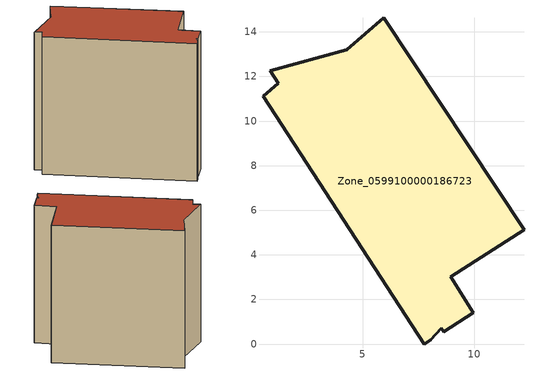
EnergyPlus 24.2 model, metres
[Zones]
Zone_0599100000186723
 floor ground (C_G): 4.28,13.19 5.93,14.62 12.23,5.13 8.95,3.02 9.96,1.41 8.63,0.56 8.52,0.71 8.05,0.18 7.76,0 0.53,11.11 1.22,11.7 0.86,12.25 z0
 wall outside (C_F): 0.53,11.11 7.76,0 8.05,0.18 8.52,0.71 8.63,0.56 9.96,1.41 8.95,3.02 12.23,5.13 5.93,14.62 4.28,13.19 0.86,12.25 1.22,11.7 0.53,11.11 z0:12.82
 roof outside (C_R): 7.76,0 8.05,0.18 8.52,0.71 8.63,0.56 9.96,1.41 8.95,3.02 12.23,5.13 5.93,14.62 4.28,13.19 0.86,12.25 1.22,11.7 0.53,11.11 z12.82
[BUILDING]
Pand.0599100000186723: North Axis=0; Terrain=City; Loads Convergence Tolerance Value=0.04; Temperature Convergence Tolerance Value=0.4; Solar Distribution=FullExterior; Maximum Number of Warmup Days=25; Minimum Number of Warmup Days=1
[Site:Location]
Rotterdam.The.Hague.AP_ZH_NLD Design_Conditions: Latitude=51.96; Longitude=4.45; Time Zone=1; Elevation=-4.5
[SITE:GROUNDTEMPERATURE:BUILDINGSURFACE]
18, 18, 18, 18, 18, 18, 18, 18, 18, 18, 18, 18
[MATERIAL] Thermal Absorptance=0.9; Solar Absorptance=0.7; Visible Absorptance=0.7
Name | Roughness | Thickness | Conductivity | Density | Specific Heat
G.TI.1946 | MediumSmooth | 0.15 | 1 | 540 | 1210
F.TI.1946 | Rough | 0.3 | 0.857143 | 1920 | 840
R.TI.1946 | MediumRough | 0.2 | 0.1 | 1500 | 1000
[CONSTRUCTION]
C_G: G.TI.1946
C_F: F.TI.1946
C_R: R.TI.1946
[ZONE]
Zone_0599100000186723: Type=1; Multiplier=1; Ceiling Height=Autocalculate; Volume=Autocalculate; Floor Area=autocalculate; Part of Total Floor Area=Yes
[ZONEINFILTRATION:DESIGNFLOWRATE]
Infil_Zone_0599100000186723: Zone or ZoneList or Space or SpaceList=Zone_0599100000186723; Schedule=AlwaysOn; Design Flow Rate Calculation Method=Flow/Area; Flow Rate per Floor Area=0.003; Constant Term Coefficient=1; Temperature Term Coefficient=0; Velocity Term Coefficient=0; Velocity Squared Term Coefficient=0
[HVACTEMPLATE:ZONE:IDEALLOADSAIRSYSTEM]
Zone_0599100000186723: Maximum Heating Supply Air Temperature=50; Minimum Cooling Supply Air Temperature=13; Maximum Heating Supply Air Humidity Ratio=0.0156; Minimum Cooling Supply Air Humidity Ratio=0.0077; Heating Limit=NoLimit; Cooling Limit=NoLimit; Dehumidification Control Type=ConstantSensibleHeatRatio; Cooling Sensible Heat Ratio=0.7; Dehumidification Setpoint=60; Humidification Control Type=None; Humidification Setpoint=30; Outdoor Air Method=None; Outdoor Air Flow Rate per Person=0.00944; Outdoor Air Flow Rate per Zone Floor Area=0; Outdoor Air Flow Rate per Zone=0; Demand Controlled Ventilation Type=None; Outdoor Air Economizer Type=NoEconomizer; Heat Recovery Type=None; Sensible Heat Recovery Effectiveness=0.7; Latent Heat Recovery Effectiveness=0.65
[ZONECONTROL:THERMOSTAT]
ThermostatControl_Zone_0599100000186723: Zone or ZoneList=Zone_0599100000186723; Control Type Schedule=DualSetpointControlType; Control 1=Thermostat_Zone_0599100000186723; Temperature Difference Between Cutout And Setpoint=0
[THERMOSTATSETPOINT:DUALSETPOINT]
Thermostat_Zone_0599100000186723: Heating Setpoint Temperature Schedule=HeatingSetpoint_Zone_0599100000186723; Cooling Setpoint Temperature Schedule=CoolingSetpoint_Zone_0599100000186723
[SCHEDULE:COMPACT]
HeatingSetpoint_Zone_0599100000186723: Through: 12/31, For: AllDays, Until: 24:00, 21
CoolingSetpoint_Zone_0599100000186723: Through: 12/31, For: AllDays, Until: 24:00, 24
DualSetpointControlType: Through: 12/31, For: AllDays, Until: 24:00, 4
AlwaysOn: Through: 12/31, For: AllDays, Until: 24:00, 1
